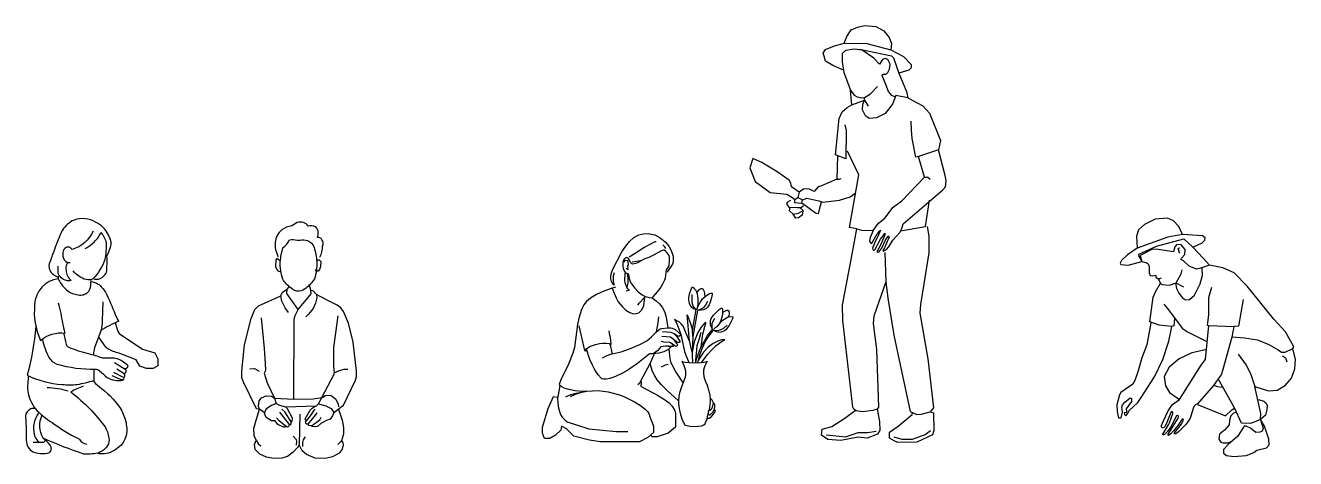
# Model space of a CAD drawing. Header units: millimetres. Extents: x 1284 to 35279, y 955 to 12847.
# Drawn here: x 2118 to 7145, y 5631 to 7346 of the extents above; entities that cross this region are included whole.
import ezdxf

# ---------------------------------------------------------------- set-up
doc = ezdxf.new("R2010")
doc.units = ezdxf.units.MM
doc.header["$LTSCALE"] = 20

# ---------------------------------------------------------------- blocks, each defined once
blk = doc.blocks.new('人物動作（CAD素材.com）79')
at = {"color": 0, "linetype": 'ByBlock', "lineweight": -2}
blk.add_line((-226.8, 687.5), (-197.3, 671.8), dxfattribs=at)
blk.add_lwpolyline([(-309.3, 939), (-351.9, 919), (-375, 897.5), (-382.8, 872.5), (-380.3, 824.4), (-418.4, 798.8), (-442.4, 776.1), (-448.1, 765.4), (-445.3, 760), (-416.6, 757.6), (-362.4, 772), (-367, 784.2), (-372, 792.3), (-374.1, 800.9), (-304.5, 833), (-195.8, 861.9), (-160.8, 828.8), (-123, 846.3), (-112.3, 855.9), (-111, 865.8), (-122, 873.1), (-201.7, 878.6), (-216.2, 910), (-237.3, 933.5), (-260.8, 943.3)], close=True, dxfattribs=at)
for points in [[(-201.7, 878.6), (-258.8, 868.7), (-380.3, 824.4)], [(-94.8, 757), (-129.6, 745.3), (-145.2, 741.5), (-174.4, 753.7), (-197.6, 774.8), (-207.2, 780), (-204.9, 785), (-191.6, 799.3), (-191.1, 818.9), (-205.7, 838.4), (-223.1, 839.2), (-231.2, 829.6), (-236.2, 810.3), (-297.4, 819.7), (-320.4, 820.7), (-368.3, 795.4), (-362.4, 772), (-344.6, 768.1), (-336.8, 763.1), (-333.2, 752.4), (-332.9, 726.6), (-328.5, 716.2), (-320.1, 714.9), (-306, 718.5), (-306.6, 709.9), (-297.4, 703.9), (-284.1, 707.6)], [(-213.5, 825.7), (-219.2, 820.2), (-215, 814.2), (-215, 808.7), (-211.4, 805.3)], [(99.6, 225.9), (120.3, 218.5), (130.1, 211.4), (134.4, 201.3), (133.2, 185.2), (127.3, 162.9), (107.1, 146.2), (109, 170.4), (85.5, 276.7), (138.9, 259.3), (174.1, 262), (205.4, 281.2), (229.7, 310.1), (243.3, 346.9), (246.5, 384.4), (236.1, 426.9), (239.6, 434), (206, 493), (160.6, 543.1), (55.4, 674.5), (3, 726.5), (-41.2, 747.2), (-94.8, 757), (-118.8, 785.5), (-160.8, 828.8)], [(-293.8, 703.4), (-295.1, 698.2), (-287.5, 686.7), (-282.3, 680.5), (-252.1, 678.6), (-226.3, 687.8), (-205.9, 723.5), (-202.5, 739.1)], [(-228.3, 687.2), (-225, 664.8), (-215, 646.6), (-201.2, 628), (-189.8, 620.5), (-173.1, 621), (-153.8, 638), (-131.4, 683.8), (-122.2, 718.3), (-123.5, 746.2)], [(-326.8, 529.5), (-342.4, 441.9), (-362.1, 389.9), (-377.1, 338.8), (-389.3, 301.1), (-397.1, 286.7), (-445.6, 253.8), (-451, 244.4), (-461.2, 204.1), (-460, 176), (-454.6, 153.3), (-444.4, 152.5), (-438.5, 174.4), (-440.9, 195.5), (-438.9, 204.9), (-428.8, 215.1), (-407.6, 232.7), (-402.6, 229.6), (-403.3, 218.2), (-423.7, 188.1), (-422.1, 179.9), (-424.1, 172.9), (-432.3, 173.6), (-430.3, 165.6), (-424.8, 161.4), (-415.5, 173.1), (-412.9, 180.7), (-377.9, 214), (-365.1, 233.3), (-312, 314.6), (-279.2, 383.4), (-254.5, 456.9), (-243.2, 514.4), (-293.5, 519.8), (-330.3, 532.4), (-316.7, 630.1), (-308.1, 651.2), (-287.5, 686.7)], [(-85.8, 668.4), (-98.3, 628.1), (-98.3, 561.3), (-103.4, 520.2), (-96.7, 518.6), (2.6, 515.1)], [(39, 621.5), (21, 515.5), (2.6, 515.1), (-6.4, 472.5), (-40.8, 344.2), (-48.6, 322.7), (-59.8, 307), (-79, 280.5), (-141.5, 208.2), (-149, 205), (-156, 197.2), (-171.2, 151.1), (-186.9, 127.2), (-217.4, 97.5), (-226.8, 89.9), (-232.9, 90.1), (-232.6, 93.2), (-205.6, 128), (-197.3, 143.1), (-198.2, 147.5), (-203, 148), (-218.2, 124.4), (-236.1, 101.1), (-247.9, 88.2), (-256.7, 83.3), (-259.7, 85.4), (-237.4, 119.7), (-218.5, 151.8), (-216.8, 159), (-220.9, 162.6), (-224.9, 161.4), (-247.5, 117.9), (-260.4, 99.3), (-272, 86.8), (-277.6, 84.2), (-278.6, 88.6), (-256, 125.4), (-253.1, 133.7), (-239.5, 169.9), (-239.4, 174.9), (-244.7, 177.5), (-247.4, 174.2), (-263.3, 133.9), (-269.8, 120.4), (-275, 115), (-282.1, 112.5), (-286.1, 119.7), (-276, 141.4), (-257.3, 181.2), (-250.5, 192.8), (-241.1, 205.5), (-212.8, 226.1)], [(-275, 602.9), (-262.1, 587), (-201.1, 506.7), (-181.7, 493.8), (-107.8, 456.2)], [(-109.4, 422.5), (-164.5, 410.3), (-214.2, 386.9), (-253.7, 353.6), (-273.3, 316.9), (-268.9, 280.1), (-252.1, 252.7), (-212.8, 226.1), (-127.2, 361), (-110.4, 384.1), (-96.7, 518.6)], [(-233.3, 546.7), (-234.9, 517.5), (-243.2, 514.4)], [(-4.4, 473.8), (44, 469.5), (96.1, 461.3), (140.3, 443), (177, 422.6), (191.1, 412.4), (205.2, 412.4), (236.1, 426.9)], [(19, 405), (51.5, 362), (67.9, 328), (85.5, 276.7)], [(194.2, 399), (207.1, 390.2), (211.2, 374.3)], [(107.1, 146.2), (117.7, 111), (114.2, 99.9), (105.4, 95.8), (88.9, 94.6), (67.4, 112.1), (50.3, 120.2), (42.6, 119.8), (16.2, 79.4), (-19.6, 48.3), (-38.9, 27.7), (-38.9, 13.1), (-26.6, 3.1), (2.7, 0.2), (51.4, 3.1), (80.7, 16), (93.6, 25.4), (131.8, 33.6), (141.7, 45.9), (141.1, 68.8), (123.5, 120.4), (107.1, 146.2), (88.6, 137.8), (66.4, 131), (33, 131.3), (4.6, 192.3), (-59.8, 307)], [(-78.4, 282.6), (-62.7, 277.1), (-42.4, 274.8)], [(-141.7, 206.3), (-31, 161), (-5.2, 184.4), (4.9, 191.1)], [(11.6, 173.9), (1, 171.2), (-9.5, 161), (-14.6, 143), (-15.8, 125.8), (-34.6, 103.5), (-54.1, 87.9), (-56.1, 78.5), (-56.8, 67.9), (-49, 56.6), (-39.6, 53.8), (-20.5, 53.8), (-8.4, 58.9)]]:
    blk.add_lwpolyline(points, dxfattribs=at)
blk = doc.blocks.new('人物動作（CAD素材.com）80')
at = {"color": 0, "linetype": 'ByBlock', "lineweight": -2}
for points in [[(-181.1, 1456.5), (-223.8, 1475.8), (-252.3, 1493.1), (-258.5, 1512), (-261.5, 1523.7), (-252.3, 1539), (-217.7, 1553.7), (-178.5, 1563.4), (-168.3, 1589.9), (-152, 1616.9), (-126.6, 1627.6), (-97, 1634.2), (-54.3, 1630.1), (-22.7, 1612.8), (-1.3, 1586.3), (7.9, 1562.9), (5.3, 1537.9), (55.2, 1511), (86.3, 1479.4), (86.3, 1466.7), (76.6, 1456.5), (36.9, 1445.3)], [(-178.5, 1563.4), (-89.4, 1562.4), (5.3, 1537.9)], [(21.6, 1350.7), (9.4, 1356.9), (-3.5, 1372.2), (-13.9, 1399.6), (-28.2, 1435.6), (-24.7, 1440.8), (-13.5, 1440.8), (-6.4, 1447.4), (0.8, 1460.2), (3.3, 1481), (-6.4, 1499.4), (-17.1, 1502.4), (-26.7, 1499.4), (-39, 1481), (-61.9, 1504), (-107.2, 1535.5), (-137.7, 1540.1), (-173.4, 1535), (-186.6, 1523.3), (-187.1, 1489.2), (-180, 1447.4), (-154, 1377.2), (-139.1, 1357.6), (-127.1, 1350.8), (-109.3, 1347.5), (-98.1, 1349)], [(-117.9, 1539.5), (8.4, 1514), (16, 1505.9), (36.9, 1445.3), (52.7, 1406.1), (67.4, 1371.9), (72.3, 1347.3), (132.8, 1315.7), (158.3, 1287.2), (202.6, 1178.7), (194.4, 1140.9), (114.6, 1114.8)], [(-176.2, 1240.9), (-171.7, 1218.5), (-172.2, 1105.6), (-212.9, 1121.4), (-198.6, 1264.8), (-186.9, 1292.3), (-166.6, 1309.6), (-149.2, 1319.8), (-152.5, 1362.9), (-154, 1377.2)], [(72.3, 1347.3), (25.9, 1356.4), (11.7, 1322.3), (-16.9, 1284.6), (-50.5, 1267.8), (-79.5, 1265.3), (-94.8, 1275.5), (-107, 1299.9), (-105.5, 1322.3), (-98.3, 1337.6), (-98.1, 1349), (-74.6, 1363.3), (-47.6, 1391.8)], [(-149.2, 1319.8), (-98.3, 1337.6), (-83.6, 1313.7)], [(-64.3, 821.9), (-43.2, 850.4), (-18.4, 870.5), (15.5, 914.1), (49.1, 939.3), (138.4, 1032.6), (114.6, 1114.8), (104.8, 1112.7), (90.6, 1186.9), (87, 1219), (86.5, 1255.1)], [(-357.1, 973.2), (-387.7, 995.3), (-389.7, 1009.5), (-396.2, 1021.1), (-443.9, 1054.4), (-505.5, 1091.2), (-540, 1107.4), (-552.6, 1070), (-530.9, 1016.6), (-471.9, 972.8), (-405.4, 965.9), (-386.8, 953.5), (-373.8, 944.3), (-362.6, 952.1)], [(-205, 1118), (-208.4, 1025), (-268.2, 998.9), (-281.4, 994.8), (-297.4, 975.9), (-316.4, 985.4), (-327.6, 986.8), (-339.8, 985.4), (-357.1, 973.2), (-362.6, 952.1), (-343.9, 944), (-327.3, 950.1), (-279.1, 938.8), (-263.1, 934.4), (-196.9, 941.5), (-155.1, 955.4), (-136.5, 968.3)], [(-48, 114.5), (-65, 109.2), (-106.5, 103.2), (-131.3, 108.4), (-141.1, 114.1), (-144.2, 122.8), (-184.4, 465.7), (-185.5, 526.2), (-147.9, 728.1), (-128.4, 828.4), (-157.9, 834.3), (-120.7, 1042.3), (-165.4, 1135.7)], [(-128.4, 828.4), (-110.5, 822.8), (-64.3, 821.9), (-76.5, 794.8), (-79.2, 780.1), (-76.9, 776.4), (-73.9, 771.7), (-69.1, 771.7), (-53.6, 799.8), (-47.9, 809.1), (-44.5, 813.1), (-39.7, 819.3), (-35.3, 823.4), (-46.6, 795.1), (-56.2, 778.6), (-67, 751.6), (-66.1, 747.3), (-62.2, 743.6), (-57.8, 745.9), (-35.1, 787.5), (-25.3, 800.5), (-22, 807.7), (-17.9, 810.8), (-17.8, 805), (-34.4, 766.6), (-50.4, 736.8), (-41.8, 736.2), (-29.6, 752.1), (-15.5, 783.9), (-6.6, 797.2), (-4.7, 801.4), (-1.5, 794.3), (-9.4, 777.9), (-17.6, 756.2), (-18.9, 752.7), (-25.5, 742.3), (-25, 740.5), (-18.8, 743), (-11.3, 746.7), (-3.2, 755.6), (5, 771), (13.1, 783.6), (40.6, 814.5), (49.8, 829.7), (54.5, 848.1), (211.4, 982.4), (221.9, 994.6), (224.3, 1019.4), (220.2, 1039.4), (194.4, 1140.9)], [(-208.4, 1025), (-198.6, 1025), (-191.5, 1028.4)], [(138.4, 1032.6), (152, 1032.6), (160.8, 1025.8)], [(-391.8, 941.3), (-406, 933.1), (-406, 925.3), (-397.5, 914.5), (-363.2, 912.4), (-349.3, 913.1), (-340.5, 921.2)], [(-380.6, 886.6), (-395.8, 899.2), (-392.1, 913.1)], [(-343.2, 899.5), (-344.9, 882.9), (-359.2, 871.7), (-370, 871.3), (-380.6, 886.6), (-359.8, 890.4), (-341.5, 900.5), (-353.1, 911.4)], [(-347.6, 929.1), (-373.8, 931.1), (-373.8, 944.3)], [(-271.6, 935.7), (-271.2, 926.9), (-275.7, 915.4), (-281.8, 887.6), (-292.3, 890), (-342.2, 927.4), (-346.9, 928.7), (-343.9, 944)], [(43.9, 820.8), (143.1, 838.1), (158.9, 941.4)], [(149.8, 837.9), (156.6, 800), (156, 733.3), (123.2, 528.6), (121, 495.2), (152.3, 313.6), (174.9, 119.3), (161.9, 103.4)], [(-17.7, 735.3), (-14.1, 618.5), (-6.7, 554.6), (17.9, 406.9), (82.2, 105.7), (108.8, 93.3), (126.3, 94.4), (161.9, 103.4), (175, 99.6), (175.8, 29.4), (170.1, 12.8), (108.3, -15.8), (33.6, -17.7), (18.9, -11.3), (0, 0), (0.8, 23.8), (35.1, 47.5), (90.3, 92.8), (91.4, 100.3)], [(-14.1, 618.5), (-62, 482.3), (-63.9, 453.2), (-50.6, 350.8), (-43.5, 122), (-48, 114.5), (-38.8, 65.6), (-38.5, 31.3), (-46.8, 15.1), (-87.5, 0), (-123, 4.1), (-192.7, -10.2), (-243.7, -5.3), (-268.6, 11.7), (-266.3, 35.1), (-227.8, 46.4), (-176.5, 79.2), (-135.4, 108.6)], [(-250.4, 12.3), (-172.3, 5), (-123.1, 22), (-85.2, 21.4), (-53, 27)], [(17, 5.3), (48.7, -4.1), (92, -3.8), (141.1, 14.7), (162.9, 29.8)]]:
    blk.add_lwpolyline(points, dxfattribs=at)
blk = doc.blocks.new('人物動作（CAD素材.com）81')
at = {"color": 0, "linetype": 'ByBlock', "lineweight": -2}
blk.add_line((-162.5, 459.4), (-140.1, 361.4), dxfattribs=at)
for points in [[(-23.3, 669.2), (-26.9, 656), (-26.6, 633.9), (-22.7, 619.8), (-27.7, 624.3), (-33.9, 635.1), (-35.6, 645.7), (-35.8, 657.4), (-33.2, 668.4), (-27.7, 682.9), (7.9, 751.5), (22.8, 775), (37.6, 792.9), (55.4, 809), (75.2, 819.1), (91.7, 823.8), (111.9, 824.4), (130.1, 821.2), (137.8, 818.9), (159, 807.7), (179.5, 792), (193.9, 774.8), (202.9, 757.2), (210, 734.4), (210.7, 723.5), (210.7, 713), (208.1, 703.1), (200.5, 691), (190.6, 678.7), (187.2, 671.7)], [(34.2, 662.5), (36.8, 646.3), (40.3, 634.3), (45.5, 625.9), (58.3, 608.2), (71.5, 593.5), (87.8, 581.8), (100.4, 575.4), (106.6, 573.2), (115.4, 571), (127.7, 570.5), (132.1, 574.4), (148.2, 594), (159, 606.9), (170.2, 624.9), (177.4, 641.1), (180, 648.9), (181.4, 656.6), (182.3, 672.1), (184.7, 680.3), (193.6, 694), (194.5, 697.2), (196.1, 717.9), (195.5, 731.3), (194.2, 737.3), (187.3, 747.9), (179.8, 754.9), (174.4, 758.1), (170.7, 758.3), (164.7, 756.2), (146.9, 747), (134.8, 740.3), (114.9, 730.2), (99.1, 723.8), (83.3, 716.5), (78.4, 713.4), (70.8, 708.7), (61.1, 706), (55.9, 704.4), (49.3, 703.7), (45.5, 706.2), (41.9, 710), (38.6, 716.4), (35.7, 723.6), (32.6, 727.1), (28.1, 728.7), (25.9, 729.2), (20.9, 727.5), (16.5, 723.1), (13.2, 716.7), (11.6, 710.2), (11.3, 696.4), (13.3, 685.4), (18.1, 674.8), (22.2, 669.1)], [(143.8, 791.2), (138.7, 791.5), (99.1, 770.8), (60.5, 745.9), (36.1, 730.4)], [(181.3, 764.7), (178.1, 771.7), (170.4, 780.1)], [(15.1, 710.5), (20.9, 717.9), (23.5, 719.4), (28.2, 717.9), (30.6, 714.5), (32.1, 699.2), (30.5, 696.5), (30.6, 686)], [(80.1, 716.3), (65.9, 714.1), (48.1, 711.6)], [(24.1, 597.8), (30.3, 598.6), (35.8, 600), (37.9, 601.7), (34.5, 603.1), (31.2, 605.8), (27, 612.3), (20.8, 629.2), (19.9, 640.4), (20.1, 665.4), (22.2, 669.1), (25.4, 667.4), (27.8, 666.9), (34.5, 666.8)], [(24.9, 687.2), (28.6, 683.3), (33.3, 681.7)], [(29.8, 666.4), (31.1, 641.2), (30.7, 628.3), (27, 612.3)], [(-31.1, 607.9), (-64, 596.4), (-93, 582.6), (-115.9, 568.6), (-131.9, 555.6), (-142.3, 542.7), (-152, 523.3), (-163, 489.3), (-167.3, 464.1), (-180, 373.8), (-186, 351.2), (-203.9, 307.1), (-233.6, 245.7), (-239.9, 227), (-237.3, 222.5), (-242.3, 200.8), (-246.7, 171.4), (-245.6, 152.6), (-243.1, 133.3), (-234.7, 108.1), (-229.1, 97.2), (-218.5, 86.6), (-209.2, 78.7), (-122.7, 51.4), (-14.9, 41.1), (31, 41.1)], [(-17.7, 612.3), (-31.1, 607.9), (-23.3, 588.1), (-14.6, 569.3), (-6.4, 554.7), (8.5, 535.7), (23.5, 521.1), (38.5, 512.1), (53.3, 506.9), (64.8, 507.2), (75.1, 510.9), (85.9, 521.3), (94.1, 537.7), (97.7, 562.3), (97.9, 571.9)], [(308.3, 535.9), (309.9, 548.4), (309.6, 566.3), (308.9, 575), (306.8, 585.2), (304.5, 592.2), (299.9, 600.7), (294.1, 607.4), (288.8, 610.8), (283.9, 610.8), (280.4, 603.3), (274.1, 584.1), (271.4, 570.9), (271.7, 559.9), (273.6, 549), (278.5, 539.8), (282.5, 534.7), (291.7, 527.8), (302, 523.7), (305.1, 525.8), (308.3, 535.9), (319, 554.3), (327, 566), (336.7, 575.6), (351.7, 585.2), (360.3, 588.2), (365, 588.2), (365.3, 582.8), (362.7, 571.7), (356.8, 552.3), (352.5, 541.9), (346.7, 533.2), (339.5, 526.8), (331.2, 522.4), (321, 520.5), (307.1, 520.2), (288.6, 416.6), (286.6, 442.2)], [(336.7, 575.6), (336.2, 585.7), (334.6, 593.6), (329.5, 604.7), (325.5, 606), (319.6, 606), (312.2, 601.8), (304.5, 592.2)], [(70.7, 540.2), (76.5, 548.9), (97.9, 571.9), (100.4, 575.4)], [(127.7, 570.5), (143.6, 558), (157, 546.4), (167.1, 533), (176.3, 515.2), (181.3, 498.6), (185.6, 478.1), (189.6, 450.8), (201.3, 451.1), (207.1, 449.7), (218.3, 444.1), (241, 424.2), (238.7, 420.1), (233.2, 417), (225.9, 419.5), (214.4, 426.9), (223.3, 418.4), (227.1, 414), (236.8, 398.7), (237.5, 395.2), (237.2, 394.3), (234.6, 393), (232, 392.4), (228.9, 392.4), (223.9, 395.3), (215.9, 402.4)], [(275.8, 399.5), (266.6, 502.9), (278.9, 468), (286.6, 442.2), (302, 523.7), (296.4, 529.1), (290.1, 537), (286, 551.2), (286, 583.3)], [(347, 555.7), (338.8, 540.3), (329.3, 529.9), (319.9, 524.5), (307.1, 520.2)], [(306.4, 313.5), (310.3, 322.1), (316.1, 344.4), (326.2, 371.5), (337.9, 395), (346.5, 410.8), (361.8, 431.8), (370, 441.5), (378.1, 437.7), (391.1, 434.4), (402.3, 435.7), (413.4, 440), (423.6, 447.4), (432.6, 458.6), (448.4, 490.2), (448.2, 493.3), (443.9, 495), (428.8, 493.7), (432.2, 499), (433.9, 506.4), (433.9, 511.4), (432.3, 515.4), (427.4, 519.4), (421.1, 519.1), (406, 511.2)], [(366.5, 444.7), (360.9, 455.9), (358.8, 462.7), (357.9, 470.4), (358.5, 480.6), (361.1, 488.1), (370.1, 500.8), (381, 512.4), (392.9, 523.3), (400.8, 529), (404, 528.9), (405.8, 526.3), (406.4, 521.6), (406, 511.2), (405.9, 504.8), (403.1, 492.7), (399.1, 480.4), (393.5, 468.3), (382.8, 455.6), (375.7, 449.7), (369.8, 444.8)], [(145.3, 434.7), (151.7, 470.5), (153.4, 494.8)], [(288.6, 416.6), (286.2, 354.2), (281.5, 370.4), (276.3, 395.7), (267.5, 417.1), (250.7, 457.4), (242.9, 466.6), (235.1, 473.3), (216.5, 483.5), (222.6, 473.5), (233.3, 446.5), (241, 424.2), (246.8, 400.4), (253.2, 369.8), (256, 357.2), (260.8, 342.8), (273, 313.8), (297, 312.3), (323.2, 313.3), (341.3, 316.4), (345.1, 318.7), (341.3, 310.9), (335.7, 300.3), (333.1, 292.9), (331, 283.3), (330.3, 267.5), (333.4, 253.3), (339, 238), (344.9, 223.4), (352.2, 200.7), (355.5, 184.1), (356.6, 170.3), (357.1, 158.5), (356.3, 147.1), (354.4, 134.3), (352.1, 124.3), (359.7, 127), (363.7, 131.5), (366.4, 137.5), (369.4, 148.9), (369.9, 153.9), (368, 159.5), (364.9, 165.2), (360.6, 168.8), (356.6, 170.3)], [(320.3, 432), (312.9, 407.7), (304.6, 379.4), (301.3, 350.1), (299, 324.1), (299.4, 313), (304.8, 331.6), (314.9, 360.1), (321.3, 375.5), (327.7, 425.5), (335.4, 456.8), (339.5, 469), (339.5, 472.5), (335.2, 469), (321.7, 453.3), (308.9, 432), (293.8, 395.6), (286.2, 354.2), (285.8, 343.3), (286.5, 314.3)], [(321.3, 375.5), (336.9, 403.2), (347.1, 420.7), (358.8, 435.6), (366.5, 444.7), (365.4, 450.7), (365.1, 461.1), (365.6, 467.6), (369.1, 477), (375.2, 489.3)], [(370, 441.5), (380.8, 440.1), (392.5, 441.6), (403.6, 445.6), (413.1, 451.1), (424.2, 461.4)], [(428.8, 493.7), (404.3, 479.3), (393.5, 468.3)], [(-44.6, 439.3), (-42.2, 429.1), (-39.2, 413.7), (-35.6, 386.3), (-38.9, 382.9)], [(-40.3, 387.4), (-30.2, 347.9), (4.8, 356.6), (37.8, 367.8), (78.6, 385.1), (106.9, 399.5), (125.5, 414.9), (145.3, 434.7), (153.2, 442.5), (159.3, 446.5), (165, 448.4), (189.6, 450.8)], [(203.7, 390), (211.4, 385.3), (219.7, 379.6), (224.5, 379.3), (227.9, 381), (228.9, 382.6), (226.1, 387.6), (221.7, 394.6), (215.9, 402.4), (199.5, 414.5), (165.7, 416.9)], [(214.4, 426.9), (203.2, 433.2), (167.9, 435.7)], [(322.4, 313.6), (348.2, 346.3), (363.1, 363.8), (381.4, 380.6), (404.6, 398), (415.4, 404.1), (402.3, 403), (387.4, 398.5), (368.7, 389.4), (348.8, 374.3), (331.2, 355.2), (315.2, 330.4), (310.3, 322.1)], [(192.3, 378.7), (180.3, 378.7), (162, 376.3), (160.3, 374), (157.1, 369.5), (148.1, 360.4), (142.5, 355.6), (135.7, 351.4), (128.4, 348.7), (118.6, 348.6), (116, 347.3), (69.7, 310.1), (31.6, 283.9), (9.7, 271.9), (-17.4, 258.6), (-40.3, 250.5), (-54.6, 247.2), (-65.6, 247.2), (-71.5, 248.8), (-74.8, 251.9), (-86.6, 265.5), (-99.7, 284.6), (-109.1, 302.9), (-118.7, 325.8), (-124.3, 341.2), (-132.9, 368.5), (-140.1, 361.4), (-130.4, 358.6)], [(-132.9, 368.5), (-121.8, 375.3), (-112.6, 379.6), (-96.7, 385.3), (-80.9, 388.4), (-68.3, 389.8), (-54.1, 389.9), (-42.4, 388.7), (-35.6, 386.3)], [(232.4, 161.7), (186.8, 202.5), (164.4, 225.1), (147.7, 245.2), (137.6, 261.1), (129.4, 278), (123, 295.9), (119.5, 310.5), (135.2, 345.8), (135.7, 351.4), (142.6, 351.1), (155, 352.4), (175.2, 357.7), (194.1, 366.9)], [(163.8, 397.7), (173.9, 395.7), (197, 393.8), (203.7, 390), (207, 386.3), (210.9, 381.5), (211.4, 378.8), (210.1, 377.3), (205.9, 376.8), (201, 377), (192.3, 378.7), (199.5, 376.1), (200.6, 374.4), (199.6, 372.6), (194.1, 366.9), (194.5, 355.3), (196.9, 328.7), (201.8, 313), (205, 305.8), (221.2, 275.7), (249.9, 232.6), (255.8, 246.4), (259, 255.7), (260.6, 266.4), (260.5, 279.6), (258.3, 289.1), (254, 301), (245.9, 319.3), (249.5, 317.1), (259.6, 314.9), (273, 313.8)], [(-30.2, 347.9), (-52, 340.3), (-70.5, 330.4)], [(70.5, 226.4), (78.1, 233.8), (82.2, 240.8), (119.5, 310.5)], [(164.9, 296), (172.7, 300.3), (180.3, 305), (191.5, 307.5)], [(-195.3, 178.9), (-176.5, 187.9), (-150.8, 195.7), (-131.4, 199.7), (-85.8, 202.5), (-46, 198.3), (-2.1, 186.2), (15.2, 179.8), (57.7, 157.9), (81, 143.7), (99.8, 129.5), (108.9, 120.2), (114.6, 111.2), (116.4, 105.6), (116.6, 102.5), (133.1, 61.6), (133.1, 37.2), (110.8, 16.9), (77.6, 0), (-77.6, 0), (-120.2, 6.8), (-181.9, 22.3), (-196.4, 36.6), (-211.4, 51.3), (-231, 62.1), (-233.5, 45.7), (-254.5, 26.1), (-277.5, 13.2), (-298.5, 13.2), (-306, 34.2), (-306, 57.9), (-284.3, 132), (-262.5, 178.7), (-246, 176.2)], [(-214, 178.5), (-194.2, 186.6), (-172.7, 192.9), (-152.5, 196.5), (-131.4, 199.7), (-149.4, 199.5), (-177.7, 201.9), (-202.4, 206.5), (-220.4, 212.7), (-230.2, 217.8), (-237.3, 222.5)], [(82.2, 240.8), (83.5, 236.3), (83.5, 226.2), (83, 222.7), (80.9, 220.1), (148.2, 185.1), (176.9, 167.3), (194.3, 153.7), (206.5, 140.4), (216.3, 125.7), (218.6, 118.7), (219.3, 110.9), (219.3, 58.1), (191.5, 33.8), (147.3, 19.5), (128.9, 19.5), (121.9, 27.1)], [(372.7, 126.8), (374.7, 127.7), (375.7, 126.7), (375.6, 122), (375.6, 120.3), (374.9, 118.5), (371.7, 113.1), (363.1, 103), (356.6, 95.2), (353.4, 92.7), (351.8, 92.3), (349.7, 92.6), (348.2, 94), (345.8, 98.1), (343.4, 89.8), (338.7, 77.2), (336.2, 70.5), (334.4, 67.6), (331.2, 65.3), (326.4, 63.2), (321.4, 62.1), (308.6, 60.1), (287.1, 59.5), (276.8, 59.9), (266.3, 62.5), (259.6, 65), (255.7, 69), (246.5, 90), (239.1, 112), (235.3, 131.9), (232.8, 150.3), (233.1, 160.4), (234.9, 180.2), (238, 198.9), (243.1, 214.8), (249.9, 232.6)], [(345.8, 98.1), (347.2, 103.4), (349, 110.3), (352.8, 106.2), (355, 106.2), (356.9, 106.8), (361.5, 110.6), (367, 117.6), (372.7, 126.8), (374.6, 131.6), (375.9, 138.8), (375.6, 148.1), (373.9, 150.7), (371.1, 150.9), (369.4, 148.9)], [(349, 110.3), (350.6, 117.3), (352.1, 124.3)]]:
    blk.add_lwpolyline(points, dxfattribs=at)
blk = doc.blocks.new('人物動作（CAD素材.com）82')
at = {"color": 0, "linetype": 'ByBlock', "lineweight": -2}
for points in [[(52.9, 781.7, 0.147211), (63.6, 825.8, 0.361567), (60.7, 851, 0.38213), (43.4, 859.1, 0.103586), (47, 879.7, 0.191778), (36.7, 901.6, 0.155922), (6.2, 904.8, 0.141041), (-11.5, 918.9, 0.154207), (-36.1, 918.4), (-57.6, 906.4, 0.09024), (-97.5, 889.8, 0.125173), (-116.1, 867.2, 0.070209), (-123.3, 840.5, 0.092077), (-122.9, 811.6, -0.06476), (-113.2, 781.3)], [(-28.9, 647.5, -0.240451), (-60.6, 659, -0.100289), (-94, 694.7, -0.086524), (-103.7, 763.1, -0.046567), (-92.9, 818.9, 0.095549), (-66.4, 850.5, -0.118638), (-37.3, 848.7, 0.109694), (-25.2, 849.5, -0.07691), (4.5, 847.8, -0.21802), (30.4, 819.7, -0.046567), (41.2, 763.9, -0.086524), (31.5, 695.5, -0.080157), (-1.2, 659, -0.156738), (-28.9, 647.5)]]:
    blk.add_lwpolyline(points, format="xyb", dxfattribs=at)
for points in [[(-100.9, 722.8), (-101.6, 722.3), (-111.2, 726.1), (-119.1, 737.5), (-121.1, 743.8), (-119.9, 771.7), (-115.4, 775.8), (-109.8, 772.9), (-103.3, 766.6)], [(41, 765.7), (45.9, 770.7), (51, 771.6), (56.5, 764.9), (56.2, 745.4), (51.4, 733.2), (46.3, 726), (40.4, 726), (36.1, 732.3)], [(-178.8, 541.1), (-170.6, 461.5), (-167, 419.4), (-163.8, 361.3), (-161.5, 333), (-167, 322.5), (-155.1, 284.5), (-126.7, 222.8), (-49.8, 219.1), (-48.9, 536.4), (-44.7, 550.5), (-32.8, 574.1), (18.2, 636.5), (18, 650.9), (11.3, 673.9)], [(-70.4, 563.1), (-84.2, 581.4), (-97, 607.4), (-101.1, 628.9), (-94.2, 643.1), (-76.7, 654.4), (-67.2, 665.4)], [(-32.8, 574.1), (-77.1, 637.5), (-76.7, 654.4)], [(-26.5, 159.6), (-28.8, 38), (-35.7, 28.4), (-52.6, 10.1), (-75, -7.8), (-97.4, -14.6), (-130.8, -16), (-158.3, -10.5), (-184.8, 1.8), (-203.1, 20.1), (-205.8, 39.8), (-199.4, 57.6), (-206.3, 73.6), (-208.1, 103.8), (-199, 136.8), (-185.7, 179.3), (-197.1, 181.6), (-248.4, 284.5), (-255.2, 303.7), (-255.7, 329.8), (-245.6, 435), (-218.2, 538.8), (-204.5, 574.5), (-190.3, 589.6), (-101.1, 628.9)], [(-0.6, 133.4), (-2.8, 134.9), (-5.4, 141.3), (15.1, 175.2), (23.1, 183.2), (30.3, 189), (39.8, 193.6), (48.2, 200.3), (76.9, 192.7), (97.6, 183), (108, 167.1), (146.1, 196.1), (193.7, 295.2), (198.2, 309.8), (198.5, 330.9), (184.5, 444.6), (166.8, 520.2), (147.3, 566.4), (136.1, 580.6), (121.9, 592.2), (76.4, 613.5), (39.8, 633.9), (40.8, 621.3), (36.3, 599.3), (27, 578.6), (8.5, 555.8), (-2.7, 544.8)], [(18, 650.9), (26.8, 648.3), (39.8, 633.9)], [(124.6, 549.8), (106.8, 424), (107.3, 349.5), (109.8, 323.2), (130.8, 333), (149.1, 338.5), (163.2, 338.2)], [(-223.8, 339.2), (-205.3, 340.5), (-186.8, 330.9)], [(48.2, 200.3), (110.1, 318), (109.8, 323.2)], [(-107, 167.3), (-68.6, 118.8), (-68.3, 116), (-70.7, 111.5), (-75.9, 108.8), (-84.2, 114.2), (-84.7, 109.2), (-90.2, 108.2), (-113.5, 119.6), (-124.3, 133.2), (-138.9, 133.2), (-159.5, 147.3), (-164, 155.7), (-165.4, 165.7), (-185.7, 179.3), (-189.7, 190.3), (-187.5, 212.7), (-177.7, 224.4), (-158.8, 232.2), (-138.7, 231.6), (-126.7, 222.8), (-119.8, 202.2), (-138, 193.8), (-152.5, 185.6), (-160.9, 178), (-165.4, 165.7)], [(-119.8, 202.2), (-107, 195.8), (-82.3, 189.4)], [(-49.8, 219.1), (26.6, 220.1), (60.6, 226.1)], [(64.2, 226.5), (74.3, 233.5), (96.8, 235.1), (116.3, 219.8), (125.5, 200), (126.4, 189)], [(-59.8, 130.1), (-85.1, 169.1), (-97, 180.4)], [(-68.6, 118.8), (-63.1, 117.2), (-59.8, 121.5), (-59.8, 130.1), (-56.1, 131.6), (-54.9, 144.1), (-75, 181.1), (-82.3, 189.4), (39.8, 193.6)], [(108, 167.1), (103.5, 153.7), (93.5, 140.5), (79.5, 134.7), (56.9, 122.9), (43.5, 111.6), (34.6, 109.6), (22.3, 111.1), (19.6, 114), (9.3, 114.9), (5.1, 119.6), (1.6, 120.4), (-2.9, 122.6), (-4.1, 128), (19.7, 159.2), (30.2, 176.5), (34.4, 180.3)], [(5.1, 119.6), (35.8, 156.6), (42.4, 165.1)], [(126.2, 180.2), (141.3, 135.8), (146.4, 107), (146.8, 82.8), (138.1, 54.9)], [(-84.2, 114.2), (-107.9, 134), (-118.6, 145.1)], [(19.6, 114), (52.4, 138.2), (57.7, 147.9)], [(-199.4, 57.6), (-190.3, 41.2), (-180.2, 34.8)], [(-52.5, 73.4), (-40.6, 59.3), (-39.4, 51.7), (-40.6, 37.4)], [(124, 39.3), (138.1, 54.9), (144.1, 46.7), (145.5, 38), (140.9, 21.5), (129, 5.9), (102.5, -8.7), (75, -15.1), (34.3, -14.2), (0, 0), (-16.9, 15.1), (-28.8, 38)], [(-5, 70), (-13.5, 57.8), (-15.6, 47.7), (-16.2, 32.2)]]:
    blk.add_lwpolyline(points, dxfattribs=at)
blk = doc.blocks.new('人物動作（CAD素材.com）83')
at = {"color": 0, "linetype": 'ByBlock', "lineweight": -2}
blk.add_line((97.5, 375.8), (126.5, 356.8), dxfattribs=at)
for points in [[(6.2, 732.3, 0.08086), (22.9, 731.3, 0.24234), (55.8, 758.9, 0.063878), (57.8, 781.6, 0.068816), (57.8, 823.4, 0.065977), (73.7, 863.5, 0.091278), (73.7, 881.4, 0.114264), (42.8, 936, 0.067099), (13.1, 957, 0.085905), (-28.3, 970.3, 0.093004), (-72.2, 965.1, 0.148402), (-118, 924.5, 0.04223), (-150, 847.8, 0.02001), (-170.7, 791, 0.297578), (-154.3, 749.1, 0.054594), (-137.4, 740.8)], [(3, 921.6, -0.225048), (-79.8, 848.4, 0.188468), (-91, 857.1, 0.204914), (-103.2, 856.2, 0.278306), (-116.3, 835.9, 0.03608), (-116.5, 822, 0.289537), (-98.3, 797.5), (-87.6, 797.5)], [(-28.9, 852.2, 0.059809), (1.6, 873, 0.114329), (33.5, 915.4, -0.154645), (54.8, 873.7, -0.046737), (50.1, 808.8, -0.097296), (2.6, 732.2, -0.1783), (-24.3, 729.1, -0.172158), (-75.3, 764)], [(-96.5, 797.7, 0.122318), (-104.3, 777.9, 0.023043), (-104, 766, 0.20335), (-84.1, 725.4, -0.056799), (-102.2, 725.1, -0.27819), (-135.3, 757.1, -0.052616), (-134.9, 782.4)], [(-135.2, 732.4, 0.367529), (-228.3, 630.6, 0.131562), (-205.1, 488.5, -0.208436), (-107.1, 517.6, -0.034405), (-123.4, 595.6, 0.042998), (-134.3, 636.5)], [(-135.3, 742.4), (-135.2, 732.4, 0.073204), (-110.5, 696.2, 0.11289), (-78.3, 674.6, 0.044053), (-56.7, 668.6, 0.069608), (-35.3, 669.2, 0.238348), (-9.6, 691.3, 0.05789), (-6.1, 705.9, 0.04116), (-5.4, 728.8)], [(-5.2, 721.7, -0.078233), (23.6, 711.7, -0.088806), (51.7, 679.1, -0.032807), (89.9, 591.2, 0.009417), (103.3, 565.1, -0.444074), (102.6, 563.1, 0.042435), (32.4, 526.7)], [(41.6, 641.4), (39.4, 566.6, -0.041215), (34.1, 526.4), (12.7, 469.7, 0.109024), (4.9, 430.6)], [(90.5, 557.8), (99.5, 528.6, 0.204218), (117.4, 507.6), (198.4, 454), (247.5, 439.6), (259.3, 414.8), (259.3, 387.7), (240.2, 377), (214.2, 377), (187.7, 386.1), (173.8, 411), (119.3, 432.8, 0.008613), (105, 437.7, -0.054865), (61.9, 454.8, -0.114006), (54, 461.9), (26.3, 501.5)], [(-223.2, 543.1, -0.043329), (-257.8, 351, 0.099128), (-119.4, 313.8, 0.049972), (-59.6, 313.9, 0.02766), (6.3, 329.7)], [(-113.6, 518.2, -0.014681), (-103.8, 473.1, 0.252242), (-95.1, 462.3, 0.041769), (-15.1, 436.3, -0.024866), (36.6, 420.2, 0.088921), (40.7, 419.5, 0.008333), (75, 419.5, -0.154325), (117.5, 407, -0.008874), (138.4, 393.1)], [(-198, 494.1, 0.054083), (-172.1, 420.7, 0.173517), (-140.7, 394.6, 0.070434), (12.4, 374.3, -0.197584), (28.9, 367.6, 0.031282), (59, 341.8, 0.17208), (120.9, 330.6, 0.38587), (123, 333.9)], [(5.9, 374.3), (6.3, 325.6, 0.060455), (36.4, 297.8, -0.095216), (116.4, 209.6, -0.084138), (134.5, 156.1, -0.332929), (88.7, 54.2, -0.228993), (19.9, 41.8)], [(83.5, 363), (118.9, 343.5, 0.231844), (126.7, 343.5, 0.38617), (126.5, 356.8, 0.65673), (130, 373.7), (87.6, 399.9)], [(138.1, 393.1, -0.696281), (125.7, 376.2)], [(-252.3, 348.3, 0.063626), (-255.6, 287.3, 0.126301), (-225.3, 217.8, 0.055853), (-159.5, 163, 0.042092), (-55.2, 99.6, -0.111755), (-51.2, 96.4, 0.16478), (-22.2, 77.4)], [(-35.7, 307.7, 0.030558), (-85.1, 284.4, -0.026526), (-10.2, 217.9, -0.031752), (52.2, 143.1, -0.087592), (66.1, 95.4, -0.172613), (56.2, 65.3, -0.139447), (19.9, 41.8, -0.074622), (-33.7, 38.4, -0.030334), (-194.3, 101.6)], [(-178.5, 301.8, -0.074653), (-96.2, 288.5)], [(77.7, 349.1), (109.9, 335.2, 0.107497), (117.2, 333.8), (124, 333.9, 0.492872), (122.8, 342.6)], [(-225.3, 217.8, 0.173902), (-243.9, 217.8, 0.251935), (-264.8, 187.9), (-262.5, 142.7, -0.030687), (-262.3, 99.5, 0.032499), (-258.5, 72.6, 0.253807), (-214, 41.3, 0.039945), (-176.8, 41.3, 0.445326), (-163.2, 65.8, 0.159915), (-187, 93.3), (-194.3, 101.6, -0.249297), (-198.4, 192.4)], [(-211.5, 204.2, 0.080702), (-232, 156.3, 0.056684), (-232, 129.5, 0.215022), (-211.7, 85.6)], [(-234.8, 85.9), (-192.6, 85.5, 0.358816), (-187, 93.3)]]:
    blk.add_lwpolyline(points, format="xyb", dxfattribs=at)

msp = doc.modelspace()

# ---------------------------------------------------------------- block references
for name, p in [('人物動作（CAD素材.com）80', (5537.3, 5712.2)), ('人物動作（CAD素材.com）83', (2383, 5610.5)), ('人物動作（CAD素材.com）82', (3230.3, 5646.8)), ('人物動作（CAD素材.com）79', (6898.2, 5639.4)), ('人物動作（CAD素材.com）81', (4470.9, 5697.6))]:
    msp.add_blockref(name, p)

doc.saveas('drawing.dxf')
